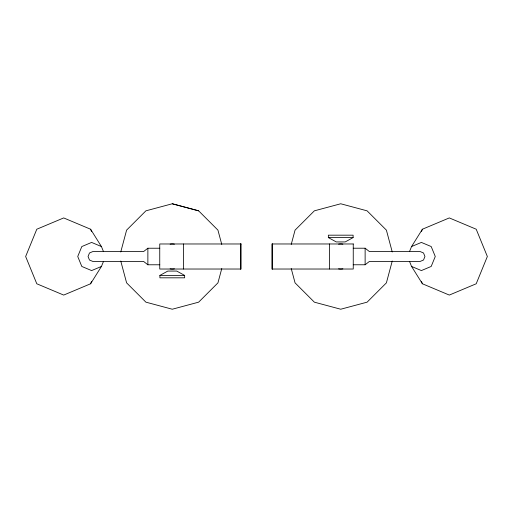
<?xml version="1.0" encoding="UTF-8"?>
<svg xmlns="http://www.w3.org/2000/svg" width="513" height="513" viewBox="0 0 513 513"><rect width="100%" height="100%" fill="white"/><g stroke="black" fill="none" stroke-linecap="round" stroke-linejoin="round"><path stroke-width="0.77" d="M120.754 251.979L126.602 230.132L145.904 210.83L172.272 203.77L198.634 210.83L217.935 230.132L221.77 244.444M221.776 268.549L217.942 282.862L198.64 302.163L172.272 309.23L145.91 302.163L126.608 282.868L120.754 261.021M291.224 244.451L295.058 230.138L314.36 210.837L340.728 203.77L367.09 210.837L386.392 230.132L392.246 251.979M392.246 261.021L386.398 282.868L367.096 302.17L340.728 309.23L314.366 302.17L295.065 282.868L291.23 268.555M103.459 251.53L101.433 246.554L90.596 229.228L63.695 217.929L36.795 229.228L25.65 256.506L36.795 283.779L63.695 295.078L90.596 283.779L91.5 281.566M90.596 283.779L101.433 266.459L103.466 261.483M409.534 251.517L411.567 246.541L422.404 229.221L449.305 217.922L476.205 229.221L487.35 256.494L476.205 283.772L449.305 295.071L422.404 283.772L411.567 266.446L409.541 261.47M421.5 231.434L422.404 229.221M159.774 248.228L147.872 248.228L143.627 251.537L92.898 251.537L89.474 252.992L88.056 256.506L89.474 260.02L92.898 261.47L143.634 261.47L147.872 264.785L159.774 264.779M353.226 264.772L365.128 264.772L369.373 261.463L420.102 261.463L423.526 260.008L424.944 256.494L423.526 252.98L420.102 251.53L369.366 251.53L365.128 248.215L353.226 248.221M159.896 275.404L167.815 271.069L176.728 271.069L184.648 275.404L184.648 277.822L159.896 277.822L159.896 275.404L184.648 275.404M353.104 237.596L345.185 241.931L336.272 241.931L328.352 237.596L328.352 235.178L353.104 235.178L353.104 237.596L328.352 237.596M101.433 266.459L91.615 270.575L81.804 266.459L77.739 256.506L81.804 246.554L91.615 242.431L101.433 246.554M411.567 246.541L421.385 242.425L431.196 246.541L435.261 256.494L431.196 266.446L421.385 270.569L411.567 266.446M172.272 203.77L198.634 210.83M421.5 281.56L422.404 283.772M90.596 229.228L91.5 231.44M365.128 248.215L365.128 264.772M329.513 243.97L329.513 269.024M272.615 243.97L272.615 269.024M272.416 243.976L272.416 269.024M240.584 243.976L240.584 269.024M240.385 243.976L240.385 269.03M183.487 243.976L183.487 269.03M147.872 248.228L147.872 264.785M342.883 268.838A12.524 12.524 0 0 1 338.574 268.838M338.574 244.156A12.524 12.524 0 0 1 342.883 244.156M174.426 268.844A12.524 12.524 0 0 1 170.117 268.844M170.117 244.162A12.524 12.524 0 0 1 174.426 244.162M241.084 243.976L159.748 243.976L159.748 269.03L241.084 269.024L241.084 243.976M353.252 243.97L271.916 243.976L271.916 269.024L353.252 269.024L353.252 243.97"/></g></svg>
